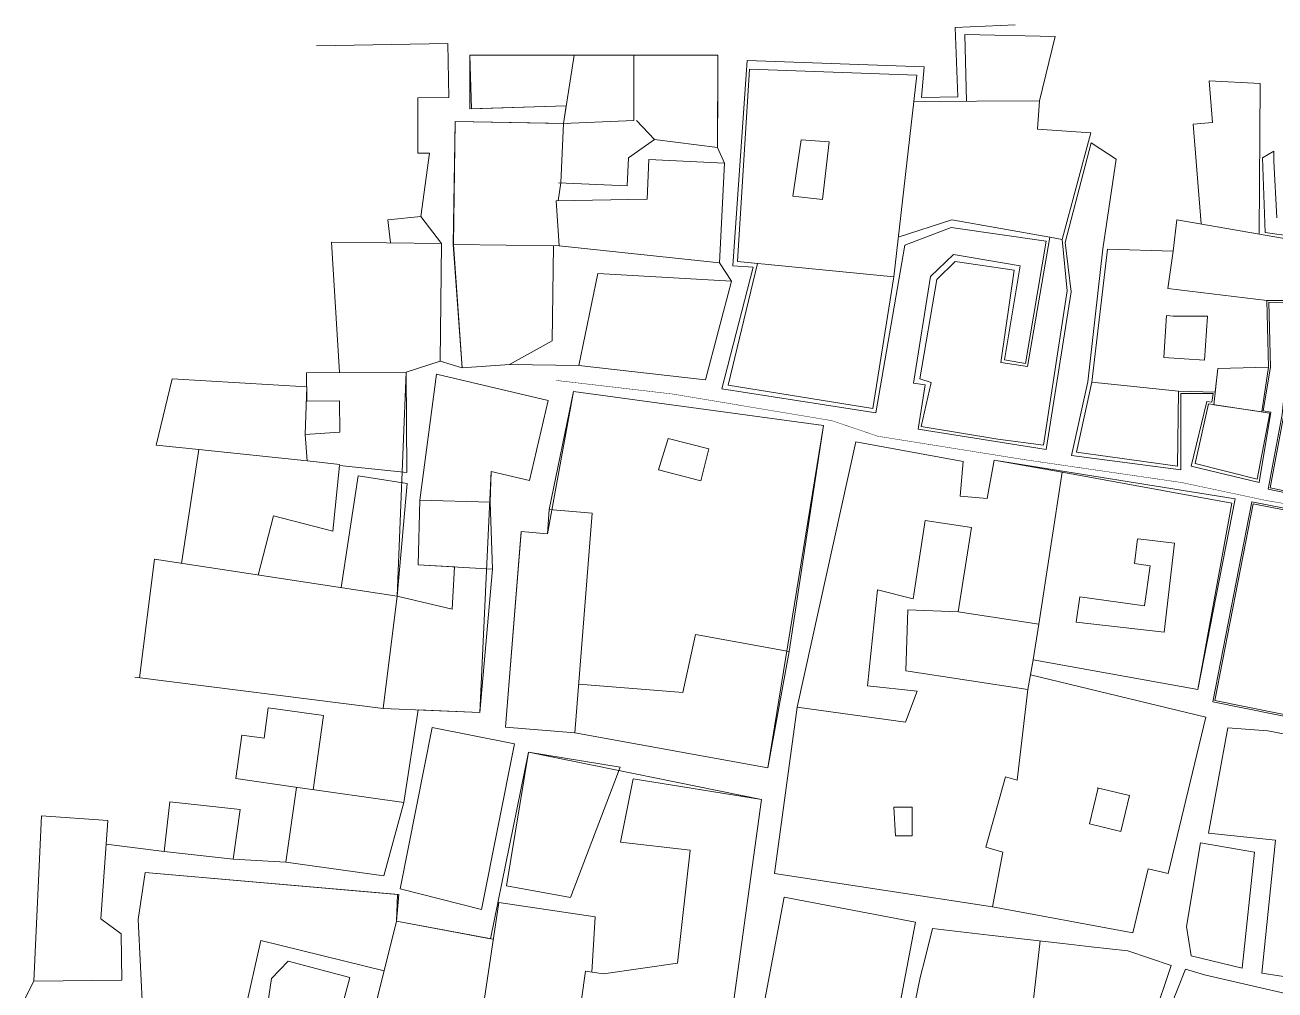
# Model space of a CAD drawing. Header units: millimetres. Extents: x 4203764 to 12476749, y 34048 to 3000914.
# Drawn here: x 11558144 to 11624253, y 2568252 to 2619314 of the extents above; entities that cross this region are included whole.
import ezdxf

# ---------------------------------------------------------------- set-up
doc = ezdxf.new("R2010")
doc.units = ezdxf.units.MM
doc.header["$MEASUREMENT"] = 0
for name, color, linetype, lineweight in [('2', 240, 'Continuous', 25), ('building property', 253, 'Continuous', 15), ('streets', 254, 'Continuous', 9)]:
    doc.layers.add(name, color=color, linetype=linetype, lineweight=lineweight)

msp = doc.modelspace()

# ---------------------------------------------------------------- linework, layer by layer
at = {"layer": '2', "const_width": 23.31871}
msp.add_lwpolyline([(11586218.15001, 2600509.79892), (11592393.4037, 2599787.00295), (11600825.02415, 2598375.78366), (11603250.37888, 2597553.29462), (11610994.20102, 2596315.23563), (11619329.64099, 2595102.85198), (11623793.97144, 2594150.35281), (11630421.26331, 2593052.61074)], dxfattribs=at)
at = {"layer": 'building property'}
for points in [[(11607933.68097, 2615273.01102), (11607845.53033, 2618815.68627), (11612634.76235, 2618700.51446), (11611802.85184, 2615294.46328)], [(11573552.51861, 2618217.48095), (11580510.88419, 2618328.25787), (11580556.13376, 2615485.94106), (11578923.20586, 2615459.94491), (11578926.80189, 2612530.20686), (11579539.57055, 2612530.95899), (11579072.34246, 2609181.4412), (11577341.82313, 2609000.71271), (11577468.66276, 2607786.19232)], [(11587190.93936, 2617715.58117), (11581668.81657, 2617719.61171), (11581666.73661, 2614869.90951), (11586770.70934, 2615031.24253)], [(11586357.17637, 2610967.54594), (11589988.54015, 2610808.50445), (11590053.324, 2612287.70149), (11591433.66884, 2613248.31248), (11594775.91477, 2612832.39545), (11594778.15843, 2615906.36601), (11594779.47491, 2617710.04238), (11587190.93936, 2617715.58117), (11586624.78628, 2614099.1175), (11590340.50951, 2614255.21627), (11590343.03351, 2617713.28049)], [(11596461.45917, 2616983.00133), (11605304.01188, 2616664.51857), (11604085.68363, 2605995.71172), (11595834.18588, 2606799.75108), (11596461.45917, 2616983.00133)], [(11620346.33517, 2608787.19113), (11619927.15242, 2614069.12117), (11620941.47191, 2614149.61925), (11620765.5766, 2616365.99563), (11623460.86484, 2616226.09122), (11623423.86606, 2608252.4302)], [(11613003.31054, 2607960.6562), (11614511.13396, 2613599.84176), (11611696.7958, 2613799.49678), (11611802.85184, 2615294.46328), (11605143.34148, 2615257.54024)], [(11586809.54215, 2614106.87916), (11580896.24353, 2614199.94192), (11580795.59165, 2607705.40596), (11586390.62913, 2607629.65488)], [(11586624.78628, 2614099.1175), (11586487.38425, 2610961.84327)], [(11590488.04756, 2614261.4144), (11591433.66884, 2613248.31248)], [(11599194.61513, 2613230.88928), (11600671.2361, 2613129.76575), (11600316.02662, 2610078.45452), (11598747.06892, 2610261.10015), (11599194.61513, 2613230.88928)], [(11586390.62913, 2607629.65488), (11594874.73367, 2606734.34025), (11595129.73526, 2611998.05966), (11591144.96718, 2612191.10228), (11591043.50986, 2610096.82957), (11586229.01406, 2610004.63811), (11586390.62913, 2607629.65488)], [(11586345.10866, 2610006.86118), (11586487.38425, 2610961.84327)], [(11604325.45175, 2608095.34273), (11607155.46267, 2609007.84281), (11612342.82814, 2608089.53897), (11611164.44038, 2601242.81839), (11609753.58249, 2601457.22803), (11610459.48984, 2606344.53637), (11607344.32852, 2606801.84748), (11606360.59928, 2605842.6888), (11605461.94096, 2600582.58554), (11606061.96415, 2600388.28962), (11605532.41058, 2598068.39656), (11609600.89747, 2597400.85051), (11612003.06678, 2597082.75849), (11613267.57332, 2605250.37604), (11613003.31054, 2607960.6562), (11612342.82814, 2608089.53897)], [(11623828.14004, 2604738.79155), (11624910.3359, 2604729.41082), (11625052.0945, 2607969.50438), (11619057.79155, 2609011.09231), (11618860.82606, 2607345.69324)], [(11574769.47458, 2600925.67563), (11574354.94886, 2607822.88683), (11580171.42522, 2607754.3408), (11580098.00722, 2601524.45345), (11578303.48584, 2600949.68204)], [(11580795.59165, 2607705.40596), (11581258.81612, 2601179.63921), (11583766.63034, 2601357.65368), (11586018.92617, 2602607.93598), (11586086.97077, 2607633.76611)], [(11619157.15462, 2599945.5481), (11621090.58378, 2599889.06099), (11621229.59746, 2601141.65059), (11623908.65701, 2601208.68151), (11623828.14004, 2604738.79155), (11618591.19323, 2605379.3191), (11618860.82606, 2607345.69324), (11615398.08291, 2607455.18983), (11614557.05109, 2600408.01825)], [(11596884.42205, 2606697.41436), (11595336.54444, 2600254.90744), (11602985.94027, 2599020.43865), (11604085.68363, 2605995.71172)], [(11587430.36997, 2601300.27126), (11594131.8856, 2600542.37044), (11595500.52672, 2605765.35451), (11588443.78002, 2606168.19143), (11587430.36997, 2601300.27126)], [(11618873.89944, 2603914.20788), (11620679.50709, 2603914.9214), (11620522.98536, 2601577.96724), (11618373.92594, 2601721.90439), (11618522.28598, 2603937.00008), (11618873.89944, 2603914.20788)], [(11570476.13648, 2590209.6431), (11571294.00386, 2593350.84193), (11574418.74239, 2592537.26028), (11574781.75381, 2596000.3902), (11578339.6396, 2595627.4463), (11578303.48584, 2600949.68204), (11573036.51893, 2600913.90372), (11573046.70115, 2599414.96858), (11574779.65679, 2599426.74049), (11574790.9123, 2597769.80418), (11572966.93265, 2597637.35835), (11573072.14808, 2596243.62566), (11574788.39276, 2596063.72585)], [(11579899.61353, 2600837.50467), (11585815.19426, 2599443.49171), (11584819.24546, 2595217.12101), (11582792.44426, 2595694.73889), (11582752.25479, 2594071.70622), (11579029.37817, 2594163.89195), (11579899.61353, 2600837.50467)], [(11623908.65701, 2601208.68151), (11623547.65911, 2598848.74364), (11621016.35887, 2599220.25383), (11621229.59746, 2601141.65059), (11623908.65701, 2601208.68151)], [(11567333.15711, 2596845.19686), (11565082.92365, 2597081.07032), (11565918.38762, 2600596.34421), (11573041.61004, 2600164.43615), (11572966.93265, 2597637.35835)], [(11613759.73264, 2596710.73393), (11619091.70173, 2595969.85558), (11619157.15462, 2599945.5481), (11614557.05109, 2600408.01825), (11613759.73264, 2596710.73393)], [(11585872.27321, 2593668.52165), (11587153.00322, 2599920.97378), (11600367.87251, 2598126.51915), (11598551.9663, 2586163.79297)], [(11620032.43715, 2596102.64058), (11620731.67038, 2599263.66997), (11623971.38916, 2598769.59982), (11623311.21337, 2595286.57058), (11620032.43715, 2596102.64058)], [(11592166.864, 2597427.26486), (11594312.755, 2596881.85961), (11593885.95724, 2595202.62847), (11591649.0305, 2595771.1716), (11592166.864, 2597427.26486)], [(11573072.14808, 2596243.62566), (11567333.15711, 2596845.19686), (11566417.97871, 2590826.73393)], [(11602081.96612, 2597264.41618), (11598985.93185, 2583213.75347), (11597781.11347, 2574408.54223), (11609320.36488, 2572648.551), (11616732.77465, 2571269.95925), (11617547.02925, 2574663.7205), (11618604.41959, 2574410.02412), (11620589.43219, 2582683.43), (11611321.37747, 2584937.41732), (11611465.14961, 2585730.7728), (11620174.15853, 2584152.52332), (11622144.68165, 2594250.05429), (11609407.28588, 2596295.55917), (11609038.53849, 2594260.75769), (11607601.58908, 2594382.93879), (11607756.96549, 2596210.29209), (11602081.96612, 2597264.41618)], [(11602081.96612, 2597264.41618), (11607756.96549, 2596210.29209), (11607601.58908, 2594382.93879), (11609038.53849, 2594260.75769), (11609407.28588, 2596295.55917), (11612999.64404, 2595644.55083), (11611757.44821, 2587608.21795), (11607505.08143, 2588265.51679), (11608193.80783, 2592721.20283), (11605753.67292, 2593098.38052), (11605113.79668, 2588958.72851), (11603226.66706, 2589421.16591), (11602696.34354, 2584348.88677), (11605332.60291, 2584073.25715), (11604705.32901, 2582431.16749), (11598985.93185, 2583213.75347), (11602081.96612, 2597264.41618)], [(11575759.32149, 2595452.04541), (11574860.76736, 2589542.90817)], [(11575759.32149, 2595452.04541), (11578349.42684, 2595058.18929), (11577830.54141, 2589091.31894)], [(11612999.64404, 2595644.55083), (11621962.4033, 2594020.31663), (11620174.15853, 2584152.52332), (11611467.18973, 2585730.40308), (11611757.44821, 2587608.21795)], [(11579029.37817, 2594163.89195), (11578944.70174, 2590744.27442), (11582861.20482, 2590527.1686), (11582752.25479, 2594071.70622)], [(11584383.35746, 2592486.41217), (11583563.10832, 2582153.68627), (11587224.60692, 2581863.02327), (11588147.43256, 2593487.91128), (11585872.27321, 2593668.52165), (11585771.24339, 2592395.84316), (11584384.90414, 2592505.89578)], [(11623026.18015, 2594078.03073), (11635551.91862, 2591633.64534), (11632822.23373, 2581098.89774), (11620963.35572, 2583507.52112), (11623026.18015, 2594078.03073)], [(11620963.35572, 2583507.52112), (11632822.23373, 2581098.89774), (11635551.91862, 2591633.64534), (11623026.18015, 2594078.03073), (11620963.35572, 2583507.52112)], [(11617024.65034, 2592122.94205), (11618931.65135, 2591902.87896), (11618386.87776, 2587182.03367), (11613740.27538, 2587718.23982), (11613930.57674, 2589057.90645), (11617351.19047, 2588572.0039), (11617653.03168, 2590696.87899), (11616826.0657, 2590814.35056), (11616977.69908, 2592128.36011)], [(11563945.11093, 2584806.37032), (11577082.1986, 2583151.31368), (11577830.54141, 2589091.31894), (11564996.80359, 2591042.8404), (11564206.95514, 2584773.38226)], [(11582861.20482, 2590527.1686), (11582206.75075, 2582940.29022), (11577082.1986, 2583151.31368)], [(11577830.54141, 2589091.31894), (11580728.66193, 2588399.28674), (11580852.78968, 2590638.50226)], [(11604837.42896, 2588361.94481), (11604721.05407, 2585142.46818), (11611177.60533, 2584144.06184), (11611465.14961, 2585730.7728)], [(11604837.42896, 2588361.94481), (11607505.08143, 2588265.51679)], [(11587224.60692, 2581863.02327), (11597431.63287, 2580005.98658), (11598551.9663, 2586163.79297), (11593599.05297, 2587064.91165), (11592941.94537, 2583988.65866), (11587428.0945, 2584426.36808)], [(11611321.37747, 2584937.41732), (11620589.43219, 2582683.43), (11618604.41959, 2574410.02412), (11617547.02925, 2574663.7205), (11616732.77465, 2571269.95925), (11609320.36488, 2572648.551), (11609860.61062, 2575553.34337), (11608952.20589, 2575809.05343), (11610001.06593, 2579535.10715), (11610616.11751, 2579361.97411), (11611177.60533, 2584144.06184)], [(11573381.8895, 2578847.41712), (11573925.4662, 2582784.31303), (11571007.25889, 2583187.23694), (11570785.27045, 2581579.4687), (11569610.81867, 2581741.62809), (11569293.30807, 2579442.03322), (11572458.25853, 2578977.6958)], [(11598985.93185, 2583213.75347), (11597781.11347, 2574408.54223), (11609320.36488, 2572648.551)], [(11623556.07193, 2569145.94202), (11624277.61982, 2576184.57867), (11620743.60597, 2576546.85909), (11621750.24179, 2582129.88964), (11623880.35805, 2581959.37504), (11626161.30861, 2581526.73308)], [(11595276.20758, 2565164.87881), (11597097.88269, 2578336.88861), (11584765.46389, 2580840.83265), (11582760.13901, 2570964.21167), (11577792.42745, 2571899.06854), (11577913.96384, 2573304.19981), (11564492.57804, 2574465.07839), (11564121.67807, 2571988.83198), (11564371.57716, 2566974.82759), (11568214.68092, 2566109.71068), (11568485.90116, 2567314.55078), (11569753.80134, 2567029.13515), (11570618.79663, 2570871.69868), (11577139.61719, 2569259.18259), (11576670.15087, 2567360.71742), (11574990.70426, 2567665.29966), (11575324.41078, 2568914.67566), (11572060.66351, 2569786.41782), (11571186.90697, 2568854.83813), (11569321.11587, 2556369.18117), (11579757.77211, 2554289.02791), (11579649.08272, 2553878.05726), (11582107.92962, 2553227.7661)], [(11589618.42362, 2580044.49081), (11584765.46389, 2580840.83265), (11583604.1451, 2573763.67932), (11586995.01119, 2573144.20603), (11589618.42362, 2580044.49081)], [(11572458.25853, 2578977.6958), (11578174.17874, 2578171.462), (11577120.89803, 2574300.0768), (11571944.68755, 2575008.52523), (11572503.63847, 2578971.29493)], [(11590303.75099, 2579417.55726), (11597097.88269, 2578336.88861), (11595276.20758, 2565164.87881), (11587365.90789, 2566258.86494), (11587778.78626, 2569244.26997), (11588746.32505, 2569110.46037), (11592648.2927, 2569668.30774), (11593331.00633, 2575655.52733), (11589640.58011, 2576076.34108), (11590303.75099, 2579417.55726)], [(11614853.59926, 2578954.67919), (11616560.49595, 2578536.19013), (11616095.53983, 2576639.76759), (11614433.9583, 2577047.14648), (11614898.91442, 2578943.56902)], [(11569156.57609, 2575181.86735), (11565512.06895, 2575580.40551), (11565799.64824, 2578210.22848), (11569518.35072, 2577803.57684), (11569156.57609, 2575181.86735)], [(11604094.27716, 2577929.93466), (11605057.36778, 2577930.31524), (11605057.97149, 2576402.60724), (11604179.85848, 2576402.26024), (11604094.27716, 2577929.93466)], [(11558611.30056, 2568715.48477), (11563264.04622, 2568778.46662), (11563230.94506, 2571223.79463), (11562160.79255, 2572018.6668), (11562526.06308, 2577216.05949), (11559010.01684, 2577463.16572), (11558611.30056, 2568715.48477)], [(11564492.57804, 2574465.07839), (11564121.67807, 2571988.83198), (11564371.57716, 2566974.82759), (11568214.68092, 2566109.71068), (11568485.90116, 2567314.55078), (11569753.80134, 2567029.13515), (11570618.79663, 2570871.69868), (11577139.61719, 2569259.18259)], [(11564492.57804, 2574465.07839), (11577838.90703, 2573310.69183)], [(11577792.42745, 2571899.06854), (11577838.90703, 2573310.69183)], [(11596047.91981, 2561256.65596), (11596048.84616, 2561256.41004), (11602985.93978, 2559947.04871), (11605232.51516, 2571849.57196), (11598294.37889, 2573158.56303), (11596047.90686, 2561256.58734)], [(11598294.4822, 2573159.11059), (11605232.51516, 2571849.57196), (11602985.93978, 2559947.04871), (11596048.84616, 2561256.41004), (11598294.4822, 2573159.11059)], [(11588118.27124, 2569197.31955), (11588295.19207, 2572129.37426), (11583199.43855, 2572885.3091), (11582428.69212, 2567689.71071), (11587467.41865, 2566992.86013)], [(11582910.26046, 2570935.96082), (11577792.42745, 2571899.06854), (11576670.15087, 2567360.71742)], [(11607494.13031, 2564773.34969), (11608833.02457, 2565609.84704), (11609334.47499, 2567532.77611), (11611397.49133, 2566994.79454), (11611838.90597, 2570851.59457)], [(11574506.25385, 2555335.71974), (11569321.11587, 2556369.18117), (11571186.90697, 2568854.83813), (11572060.66351, 2569786.41782), (11575324.41078, 2568914.67566), (11574990.70426, 2567665.29966), (11576644.80301, 2567223.49229), (11574978.99296, 2558205.33519)]]:
    msp.add_lwpolyline(points, dxfattribs=at)
for points in [[(11624000.23179, 2594825.92925), (11624716.45917, 2598683.57454), (11625171.50833, 2603307.18345), (11626596.25957, 2603467.63787), (11626928.23019, 2605943.35733), (11625795.93309, 2606026.27023), (11625930.01476, 2607857.35186), (11628797.12783, 2607577.05967), (11628864.7806, 2603673.08674), (11627019.83061, 2603641.11521), (11626854.39529, 2601267.24186), (11627511.92498, 2601267.5017), (11627361.09145, 2598206.28956), (11627884.16907, 2598095.18952), (11627052.11085, 2594177.71976)], [(11621064.62989, 2583575.16039), (11632759.11309, 2581199.92677), (11635445.19542, 2591566.39784), (11623094.46639, 2593976.63031)], [(11577982.30995, 2573613.24214), (11579674.64469, 2582146.98948), (11584026.72957, 2581283.9238), (11582285.46047, 2572503.42065)], [(11622521.1581, 2569401.0103), (11619818.66256, 2570067.07628), (11619566.11155, 2571618.63788), (11620318.3856, 2576038.5553), (11623171.14902, 2575553.01231), (11622521.1581, 2569401.0103)]]:
    msp.add_lwpolyline(points, close=True, dxfattribs=at)
at = {"layer": 'streets'}
for points in [[(11610504.41454, 2619314.11938), (11607335.80583, 2619185.38862), (11607485.03304, 2615512.27539), (11605554.95969, 2615468.48602), (11605694.01797, 2617105.59369), (11596329.11787, 2617443.03525), (11595576.16321, 2606575.24787), (11596659.81472, 2606500.16907), (11594996.29292, 2600067.33865), (11603149.69738, 2598788.24498), (11604684.13053, 2607659.33284), (11607120.9656, 2608590.04921), (11612142.0032, 2607868.29514), (11611057.58876, 2601405.91148), (11609941.26423, 2601593.23531), (11610777.73125, 2606578.01848), (11607255.17409, 2607169.118), (11606035.01901, 2606004.83876), (11605139.45329, 2600361.91518), (11605742.29374, 2600266.2408), (11605372.20193, 2597934.30719), (11612143.90066, 2596859.59811), (11613465.48806, 2605186.8672), (11613154.08203, 2607796.9174), (11614523.35293, 2613074.32809), (11615854.71152, 2612208.03076), (11615148.42468, 2607463.08436), (11614359.79905, 2600427.84893), (11613497.28835, 2596526.86441), (11619269.46798, 2595769.72838), (11619267.87199, 2599808.44692), (11620987.40631, 2599809.12643), (11620910.39821, 2599351.07673), (11620650.52626, 2599394.76684), (11619821.23573, 2595966.93497), (11623408.60256, 2595099.04838), (11624035.14028, 2598825.73975), (11623620.34321, 2598895.47614), (11624009.66815, 2601211.20885), (11623923.67556, 2604648.11933), (11625041.16853, 2604588.49587)], [(11580098.00722, 2601524.45345), (11580171.42522, 2607754.3408), (11579072.34246, 2609181.4412), (11579539.57055, 2612530.95899), (11578926.80189, 2612530.20686), (11578923.20586, 2615459.94491), (11580556.13376, 2615485.94106), (11580510.88419, 2618328.25787), (11573552.51861, 2618217.48095)], [(11558143.92603, 2567788.16747), (11558611.30056, 2568715.48477), (11563264.04622, 2568778.46662), (11563230.94506, 2571223.79463), (11562160.79255, 2572018.6668), (11562438.13391, 2575964.92536), (11565512.06895, 2575580.40551), (11569156.57609, 2575181.86735), (11571944.68755, 2575008.52523), (11577120.89803, 2574300.0768), (11578174.17874, 2578171.462), (11578943.27155, 2583074.67673), (11582206.75075, 2582940.29022), (11582792.44426, 2595694.73889), (11584819.24546, 2595217.12101), (11585815.19426, 2599443.49171), (11579899.61353, 2600837.50467), (11579029.37817, 2594163.89195), (11578944.70174, 2590744.27442), (11580852.78968, 2590638.50226), (11580728.66193, 2588399.28674), (11577830.54141, 2589091.31894), (11578303.48584, 2600949.68204), (11580098.00722, 2601524.45345), (11581258.81612, 2601179.63921), (11583766.63034, 2601357.65368), (11587430.36997, 2601300.27126), (11594131.8856, 2600542.37044), (11595500.52672, 2605765.35451), (11594874.73367, 2606734.34025), (11595129.73526, 2611998.05966), (11594775.91477, 2612832.39545), (11594779.47491, 2617710.04238), (11581668.81657, 2617719.61171), (11581758.80168, 2614872.81963), (11586770.70934, 2615031.24253), (11586626.45244, 2614109.7606), (11580896.24353, 2614199.94192), (11580808.31183, 2607705.23374), (11581258.81612, 2601179.63921)], [(11625230.05608, 2608128.72116), (11623739.31417, 2608341.83381), (11623600.08951, 2612283.96252), (11624188.19924, 2612637.7054), (11624192.38593, 2612112.83), (11624355.24685, 2609113.54096)], [(11623899.86123, 2594758.87552), (11624630.79308, 2598695.72003), (11625092.33077, 2603385.25678), (11626519.54825, 2603545.98895), (11626830.35145, 2605863.84931), (11625703.40716, 2605946.37025), (11625850.27045, 2607952.00364), (11628882.22361, 2607655.59649), (11628952.70918, 2603588.15371), (11627100.55637, 2603556.05736), (11626947.07556, 2601353.72227), (11627602.73471, 2601353.98137), (11627451.05294, 2598275.55414), (11627986.68635, 2598161.7873), (11627118.70862, 2594075.20248), (11623899.86123, 2594758.87552)], [(11587153.00322, 2599920.97378), (11585771.24339, 2592395.84316), (11584384.90414, 2592505.89578), (11583563.10832, 2582153.68627), (11587224.60692, 2581863.02327), (11597431.63287, 2580005.98658), (11600367.87251, 2598126.51915), (11587153.00322, 2599920.97378)], [(11605217.43767, 2567627.05596), (11605495.17299, 2568920.41209), (11605748.57428, 2569944.05602), (11606134.51122, 2571504.46829), (11609131.23811, 2571161.48988), (11613032.34077, 2570715.00476), (11614529.3981, 2570543.66504), (11616464.23925, 2570322.22053), (11618755.88588, 2569556.42016), (11617788.24795, 2566660.77752)], [(11618716.25259, 2567310.66655), (11619522.47026, 2569356.73124), (11620532.87887, 2569060.8741), (11627549.56952, 2567431.81584)], [(11651627.56604, 2562928.74695), (11638113.52836, 2566895.87951), (11623556.07193, 2569145.94202)]]:
    msp.add_lwpolyline(points, dxfattribs=at)

doc.saveas('drawing.dxf')
